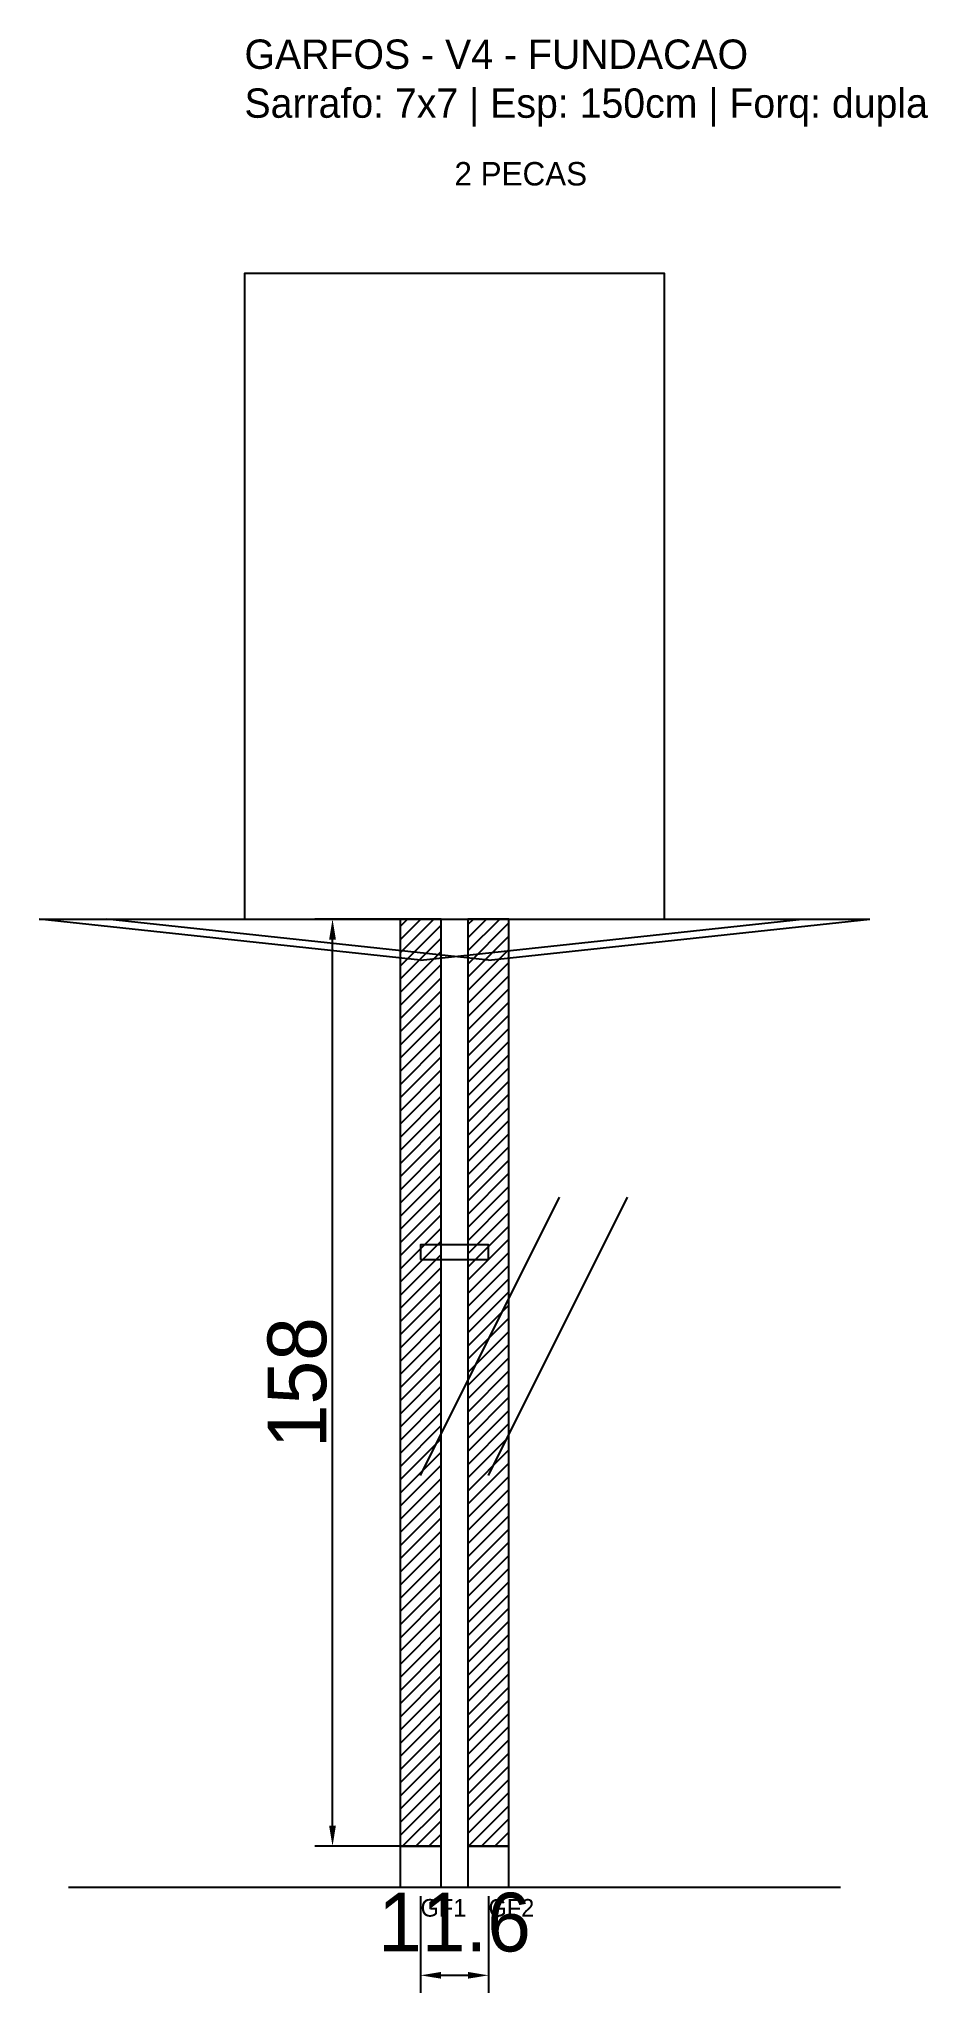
# Model space of a CAD drawing. Header units: metres. Extents: x -35 to 116, y -25 to 308.
import ezdxf

# ---------------------------------------------------------------- set-up
doc = ezdxf.new("R2010")
doc.units = ezdxf.units.M
for name, color, linetype in [('BARRA_ANCORAGEM', 1, 'Continuous'), ('COTA', 241, 'Continuous'), ('GARFOS OK', 3, 'Continuous'), ('NOME DA VIGA', 6, 'Continuous'), ('SARR_7x7', 40, 'Continuous'), ('TIRAS REESCORAMENTO', 252, 'Continuous'), ('VIGAS', 3, 'Continuous')]:
    doc.layers.add(name, color=color, linetype=linetype)
doc.dimstyles.new('EZ DXF', dxfattribs={"dimtxt": 10, "dimasz": 3.5, "dimexe": 3, "dimexo": 1.5, "dimgap": 1, "dimtad": 1, "dimdec": 1, "dimdsep": 46, "dimcen": 2.5, "dimazin": 3, "dimtfac": 1, "dimtmove": 0, "dimatfit": 3})

msp = doc.modelspace()

# ---------------------------------------------------------------- hatches: boundary and pattern name
at = {"layer": 'COTA'}
h = msp.add_hatch(dxfattribs=at)
h.set_pattern_fill('ANSI31', scale=0.5)
h.paths.add_polyline_path([(26.5, 0), (33.5, 0), (33.5, 158), (26.5, 158)])
h = msp.add_hatch(dxfattribs=at)
h.set_pattern_fill('ANSI31', scale=0.5)
h.paths.add_polyline_path([(38.07, 0), (45.07, 0), (45.07, 158), (38.07, 158)])

# ---------------------------------------------------------------- linework, layer by layer
at = {"layer": 'BARRA_ANCORAGEM'}
for p, q in [((30, 63.2), (53.7, 110.6)), ((41.57, 63.2), (65.27, 110.6))]:
    msp.add_line(p, q, dxfattribs=at)
at = {"layer": 'GARFOS OK'}
for p, q in [((30, 151), (-35, 158)), ((-35, 158), (95, 158)), ((41.57, 151), (-23.43, 158)), ((-23.43, 158), (106.57, 158)), ((30, 151), (95, 158)), ((41.57, 151), (106.57, 158))]:
    msp.add_line(p, q, dxfattribs=at)
at = {"layer": 'GARFOS OK', "linetype": 'CONTINUOUS'}
msp.add_line((-30, -7), (101.57, -7), dxfattribs=at)
at = {"layer": 'GARFOS OK'}
for points in [[(26.5, 0), (33.5, 0), (33.5, 158), (26.5, 158), (26.5, 0)], [(38.07, 0), (45.07, 0), (45.07, 158), (38.07, 158), (38.07, 0)]]:
    msp.add_lwpolyline(points, dxfattribs=at)
at = {"layer": 'SARR_7x7'}
for points in [[(26.5, -7), (33.5, -7), (33.5, 0), (26.5, 0), (26.5, -7)], [(38.07, -7), (45.07, -7), (45.07, 0), (38.07, 0), (38.07, -7)]]:
    msp.add_lwpolyline(points, dxfattribs=at)
at = {"layer": 'TIRAS REESCORAMENTO'}
msp.add_lwpolyline([(30, 100), (41.57, 100), (41.57, 102.5), (30, 102.5), (30, 100)], dxfattribs=at)
at = {"layer": 'VIGAS'}
msp.add_lwpolyline([(0, 158), (71.57, 158), (71.57, 268), (0, 268), (0, 158)], dxfattribs=at)

# ---------------------------------------------------------------- texts
at = {"layer": 'NOME DA VIGA'}
for s, height, p in [('2 PECAS', 4, (35.78, 283)), ('GF1', 3, (30, -12)), ('GF2', 3, (41.57, -12))]:
    msp.add_text(s, height=height, dxfattribs=at).set_placement(p)
at = {"layer": 'NOME DA VIGA', "insert": (0, 293), "char_height": 5, "attachment_point": 7}
msp.add_mtext('GARFOS - V4 - FUNDACAO\\PSarrafo: 7x7 | Esp: 150cm | Forq: dupla', dxfattribs=at)

# ---------------------------------------------------------------- dimensions: what is measured, and where the dimension line sits
at = {"layer": 'COTA'}
msp.add_linear_dim(base=(15, 0), p1=(30, 0), p2=(30, 158), angle=90, dimstyle='EZ DXF', dxfattribs=at).render()
msp.add_linear_dim(base=(30, -22), p1=(30, -7), p2=(41.57, -7), dimstyle='EZ DXF', dxfattribs=at).render()

doc.saveas('drawing.dxf')
